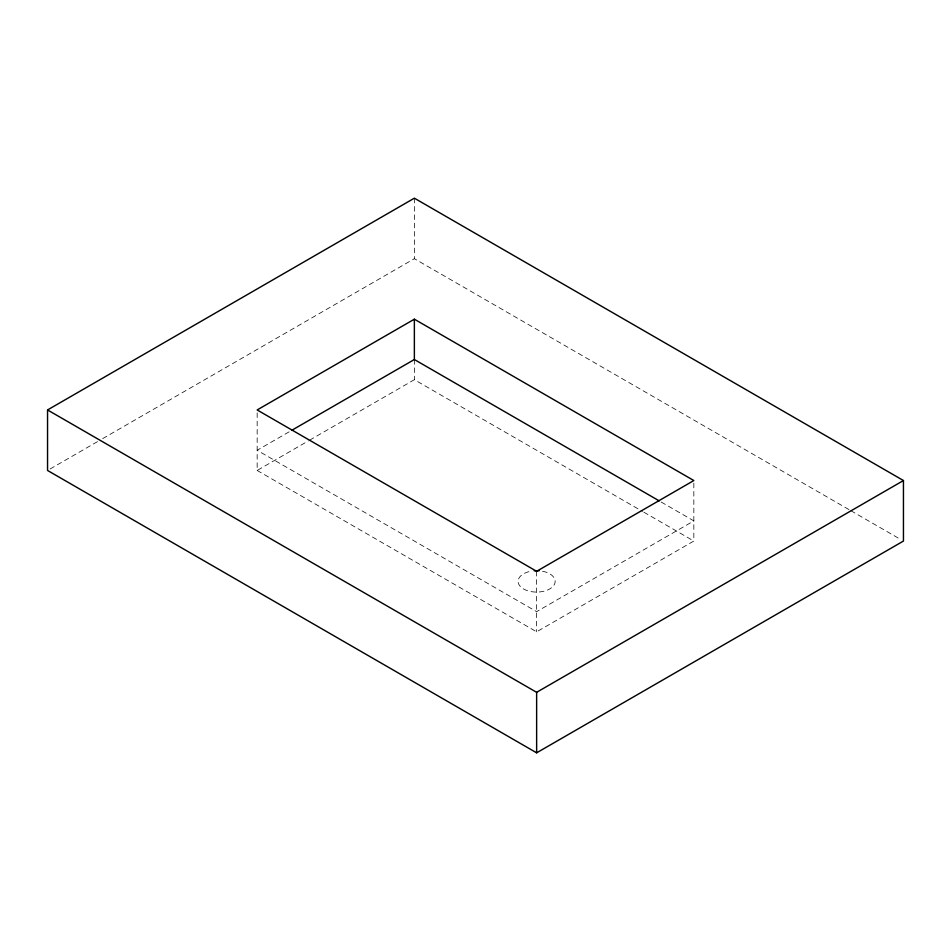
<?xml version="1.0" encoding="UTF-8"?>
<svg xmlns="http://www.w3.org/2000/svg" width="951" height="951" viewBox="0 0 951 951"><rect width="100%" height="100%" fill="white"/><g stroke="black" fill="none" stroke-linecap="round" stroke-linejoin="round"><path stroke-width="0.71" stroke-dasharray="4.75 3.57" d="M50.118 468.974L97.573 441.585M102.696 438.613L414.363 258.684L849.54 509.926M289.116 431.837L257.162 450.287L536.637 611.648L693.838 520.886L660.505 501.641M257.162 412.829L257.162 470.46L308.279 440.943M309.562 440.206L414.363 379.699L642.567 511.448M257.162 470.46L536.637 631.809L693.838 541.048L693.838 480.54M850.824 510.663L900.882 539.574M643.839 512.185L693.838 541.048M536.637 571.301L536.637 631.809M414.363 198.177L414.363 258.684M414.363 359.526L414.363 379.699M542.581 571.254A18.533 10.699 0 0 1 551.33 587.896A18.533 10.699 0 0 1 521.231 587.338A18.533 10.699 0 0 1 531.835 571.052"/><path stroke-width="1.43" d="M47.55 409.952L414.363 198.177L903.45 480.54L903.45 541.048L536.637 752.823L47.55 470.46L47.55 409.952L536.637 692.316L903.45 480.54M414.363 319.191L257.162 409.952L536.637 571.301L693.838 480.54L414.363 319.191L414.363 359.526L659.233 500.892M291.672 430.363L414.363 359.526M536.637 692.316L536.637 752.823M534.212 570.79A18.533 10.699 0 0 1 539.051 570.79"/></g></svg>
